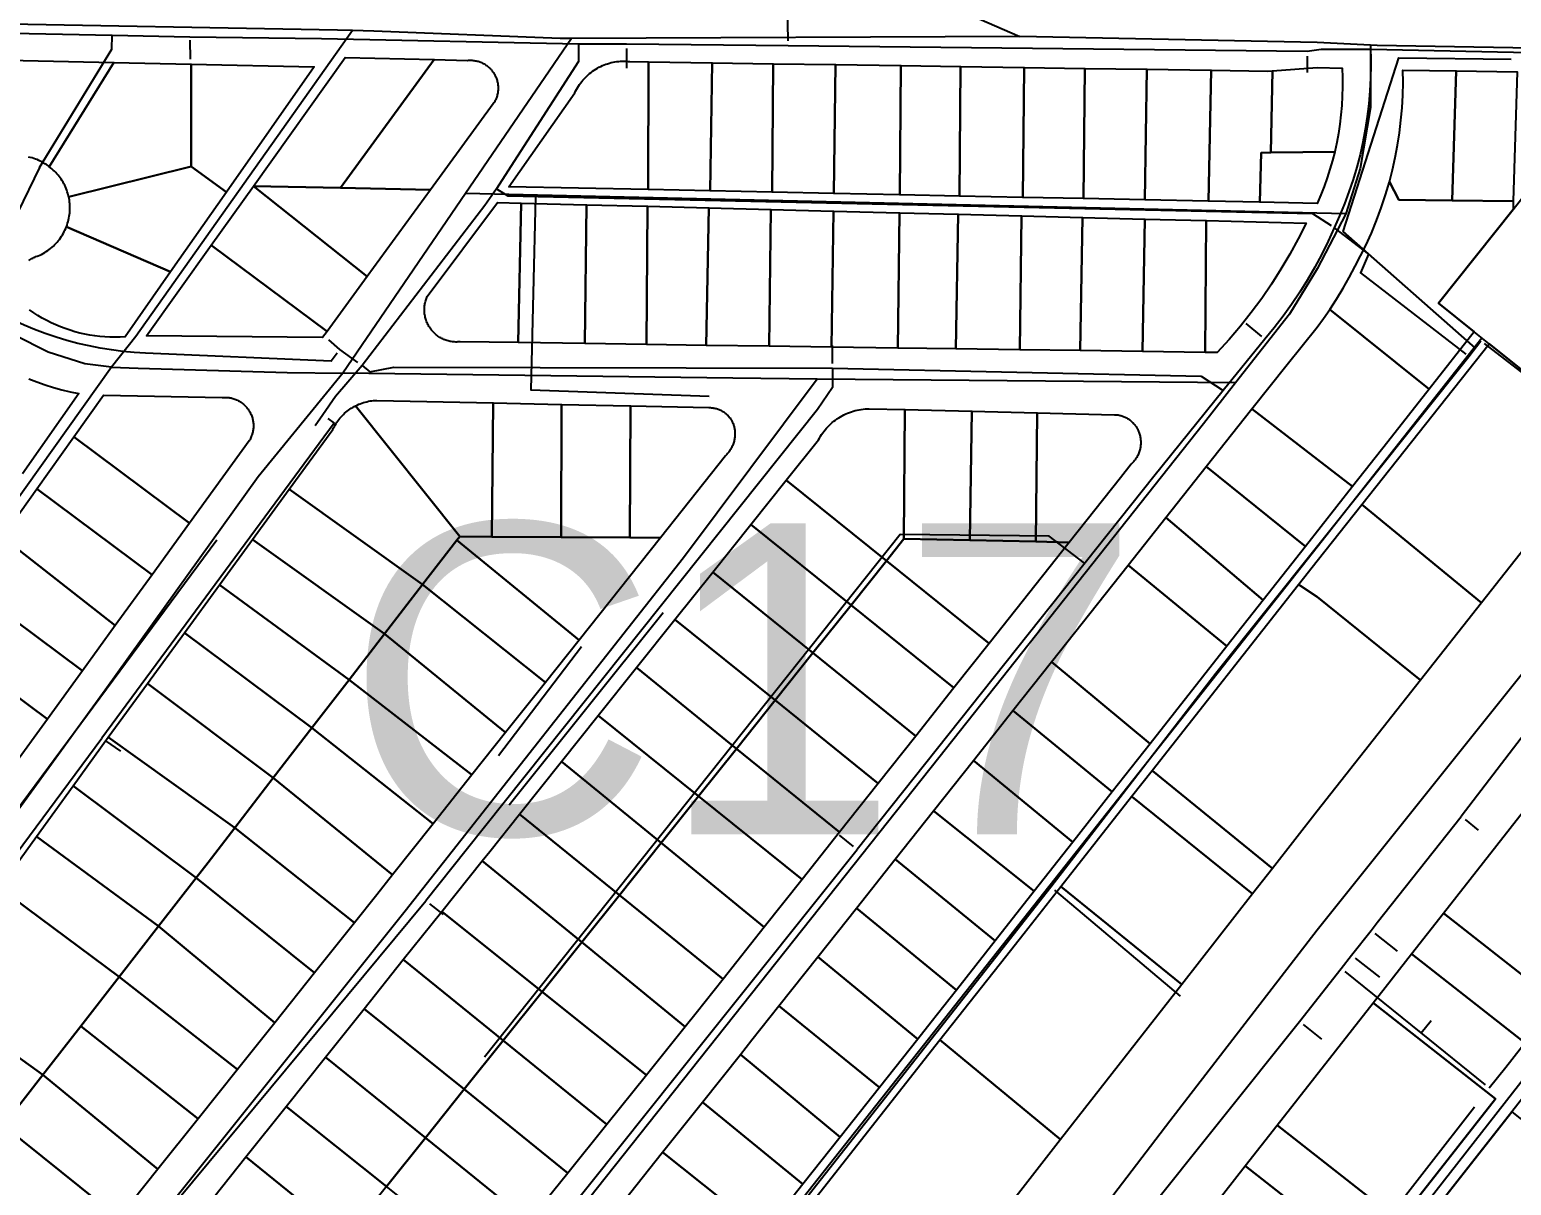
# Model space of a CAD drawing. Extents: x 1876309 to 1899261, y 443723 to 466661.
# Drawn here: x 1891758 to 1893187, y 460466 to 461581 of the extents above; entities that cross this region are included whole.
import ezdxf

# ---------------------------------------------------------------- set-up
doc = ezdxf.new("R2010")
doc.units = 0
doc.header["$MEASUREMENT"] = 0
for name, color, linetype in [('Parcels', 31, 'Continuous'), ('Roads', 7, 'Continuous'), ('TEXT', 2, 'Continuous'), ('Waterlines', 5, 'Continuous')]:
    doc.layers.add(name, color=color, linetype=linetype)
doc.styles.get("Standard").update_dxf_attribs({"font": 'arial.ttf', "height": 300})

msp = doc.modelspace()

# ---------------------------------------------------------------- linework, layer by layer
at = {"layer": 'Parcels'}
for points in [[(1891707.4, 461552.4), (1891838.8, 461549.5), (1891776.5, 461449), (1891776.5, 461449), (1891775.1, 461450), (1891773.7, 461451), (1891772.3, 461451.9), (1891770.8, 461452.8), (1891769.3, 461453.6), (1891767.8, 461454.4), (1891766.3, 461455.1), (1891764.7, 461455.8), (1891763.1, 461456.4), (1891761.5, 461456.9), (1891759.9, 461457.4), (1891758.2, 461457.9), (1891756.6, 461458.3)], [(1891756.7, 461358.4), (1891757.7, 461359.1), (1891758.6, 461359.7), (1891759.6, 461360.3), (1891760.6, 461360.8), (1891761.6, 461361.3), (1891762.7, 461361.8), (1891763.7, 461362.2), (1891764.8, 461362.6), (1891765.8, 461363), (1891767.4, 461363.7), (1891769, 461364.4), (1891770.6, 461365.3), (1891772.1, 461366.1), (1891773.6, 461367.1), (1891775, 461368), (1891776.4, 461369), (1891777.8, 461370.1), (1891779.2, 461371.2), (1891780.5, 461372.4), (1891781.7, 461373.6), (1891782.9, 461374.9), (1891784.1, 461376.2), (1891785.2, 461377.5), (1891786.3, 461378.9), (1891787.4, 461380.3), (1891788.3, 461381.8), (1891789.3, 461383.2), (1891790.1, 461384.8), (1891791, 461386.3), (1891791.7, 461387.9), (1891792.4, 461389.5), (1891793.1, 461391.1), (1891793.1, 461391.1), (1891893.6, 461347.5), (1891849.7, 461284.8), (1891844.8, 461284.5), (1891839.9, 461284.4), (1891835, 461284.5), (1891830.2, 461284.7), (1891825.3, 461285.1), (1891820.4, 461285.7), (1891815.6, 461286.5), (1891810.8, 461287.4), (1891806, 461288.5), (1891801.3, 461289.7), (1891796.6, 461291.1), (1891792, 461292.7), (1891787.4, 461294.4), (1891782.9, 461296.3), (1891778.5, 461298.3), (1891774.1, 461300.5), (1891769.8, 461302.9), (1891765.6, 461305.4), (1891761.5, 461308), (1891757.5, 461310.8)], [(1891756.7, 461244.4), (1891764.6, 461241.3), (1891772.5, 461238.5), (1891780.5, 461236), (1891788.6, 461233.7), (1891796.8, 461231.7), (1891805, 461230), (1891750.7, 461152.5)]]:
    msp.add_lwpolyline(points, dxfattribs=at)
for points in [[(1891795.3, 461420), (1891794.9, 461421.6), (1891794.4, 461423.2), (1891793.9, 461424.8), (1891793.4, 461426.4), (1891792.7, 461428), (1891792.1, 461429.5), (1891791.4, 461431.1), (1891790.6, 461432.6), (1891789.8, 461434), (1891788.9, 461435.5), (1891788, 461436.9), (1891787.1, 461438.3), (1891786, 461439.6), (1891785, 461440.9), (1891783.9, 461442.2), (1891782.8, 461443.4), (1891781.6, 461444.6), (1891780.4, 461445.8), (1891779.1, 461446.9), (1891777.8, 461448), (1891776.5, 461449), (1891838.8, 461549.5), (1891913.6, 461547.9), (1891913.5, 461449.2), (1891795.3, 461420)], [(1891947.5, 461424.3), (1891913.5, 461449.2), (1891913.6, 461547.9), (1892032.2, 461545.3), (1891947.5, 461424.3)], [(1891973.5, 461430.3), (1892061.9, 461554.3), (1892147.8, 461552.3), (1892057.5, 461428.5), (1891973.5, 461430.3)], [(1892144.3, 461426.6), (1892057.5, 461428.5), (1892147.8, 461552.3), (1892180.1, 461551.6), (1892181, 461551.7), (1892181.9, 461551.7), (1892182.9, 461551.8), (1892183.8, 461551.7), (1892184.7, 461551.7), (1892185.7, 461551.6), (1892186.6, 461551.5), (1892187.5, 461551.3), (1892188.4, 461551.1), (1892189.4, 461550.9), (1892190.3, 461550.7), (1892191.2, 461550.4), (1892192, 461550.1), (1892192.9, 461549.8), (1892193.8, 461549.4), (1892194.6, 461549), (1892195.5, 461548.6), (1892196.3, 461548.1), (1892197.1, 461547.6), (1892197.9, 461547.1), (1892198.6, 461546.6), (1892199.4, 461546), (1892200.1, 461545.4), (1892200.8, 461544.8), (1892201.5, 461544.1), (1892202.1, 461543.5), (1892202.8, 461542.8), (1892203.4, 461542.1), (1892204, 461541.4), (1892204.5, 461540.6), (1892205.1, 461539.8), (1892205.6, 461539), (1892206.1, 461538.2), (1892206.5, 461537.4), (1892206.9, 461536.6), (1892207.3, 461535.7), (1892207.7, 461534.9), (1892208, 461534), (1892208.3, 461533.1), (1892208.6, 461532.2), (1892208.8, 461531.3), (1892209, 461530.4), (1892209.2, 461529.5), (1892209.4, 461528.6), (1892209.5, 461527.6), (1892209.6, 461526.7), (1892209.6, 461525.8), (1892209.6, 461524.8), (1892209.6, 461523.9), (1892209.6, 461522.9), (1892209.5, 461522), (1892209.4, 461521.1), (1892209.2, 461520.2), (1892209, 461519.2), (1892208.8, 461518.3), (1892208.6, 461517.4), (1892208.3, 461516.5), (1892208, 461515.6), (1892207.7, 461514.8), (1892207.3, 461513.9), (1892206.9, 461513.1), (1892206.5, 461512.2), (1892206, 461511.4), (1892205.5, 461510.6), (1892205, 461509.8), (1892144.3, 461426.6)], [(1892354.8, 461550.2), (1892354.5, 461426.9), (1892220, 461429.7), (1892283.7, 461520.3), (1892284.4, 461522), (1892285.3, 461523.6), (1892286.2, 461525.2), (1892287.1, 461526.7), (1892288.1, 461528.2), (1892289.2, 461529.7), (1892290.3, 461531.2), (1892291.4, 461532.6), (1892292.6, 461533.9), (1892293.9, 461535.2), (1892295.2, 461536.5), (1892296.5, 461537.7), (1892297.9, 461538.9), (1892299.3, 461540), (1892300.8, 461541.1), (1892302.3, 461542.2), (1892303.8, 461543.1), (1892305.4, 461544.1), (1892306.9, 461544.9), (1892308.6, 461545.7), (1892310.2, 461546.5), (1892311.9, 461547.2), (1892313.6, 461547.8), (1892315.3, 461548.4), (1892317.1, 461548.9), (1892318.8, 461549.4), (1892320.6, 461549.8), (1892322.4, 461550.1), (1892324.2, 461550.4), (1892326, 461550.6), (1892327.8, 461550.7), (1892329.6, 461550.8), (1892331.4, 461550.8), (1892333.2, 461550.8), (1892335, 461550.6), (1892336.8, 461550.5), (1892354.8, 461550.2)], [(1892354.5, 461426.9), (1892354.8, 461550.2), (1892416.2, 461549.3), (1892414.2, 461425.7), (1892354.5, 461426.9)], [(1892474.1, 461424.4), (1892414.2, 461425.7), (1892416.2, 461549.3), (1892474.9, 461548.4), (1892474.1, 461424.4)], [(1892533.6, 461423.2), (1892474.1, 461424.4), (1892474.9, 461548.4), (1892535.3, 461547.5), (1892533.6, 461423.2)], [(1892597.2, 461421.9), (1892533.6, 461423.2), (1892535.3, 461547.5), (1892598.1, 461546.5), (1892597.2, 461421.9)], [(1892654.8, 461420.7), (1892597.2, 461421.9), (1892598.1, 461546.5), (1892655.8, 461545.7), (1892654.8, 461420.7)], [(1892654.8, 461420.7), (1892655.8, 461545.7), (1892717.3, 461544.8), (1892716.1, 461419.4), (1892654.8, 461420.7)], [(1892774.5, 461418.2), (1892716.1, 461419.4), (1892717.3, 461544.8), (1892775.8, 461543.9), (1892774.5, 461418.2)], [(1892833.6, 461417), (1892774.5, 461418.2), (1892775.8, 461543.9), (1892835.5, 461543), (1892833.6, 461417)], [(1892833.6, 461417), (1892835.5, 461543), (1892897.6, 461542), (1892895.2, 461415.8), (1892833.6, 461417)], [(1892944.7, 461414.7), (1892895.2, 461415.8), (1892897.6, 461542), (1892952.4, 461541.2), (1892956.7, 461541.5), (1892955.2, 461462.6), (1892945.9, 461462.5), (1892944.7, 461414.7)], [(1893016.9, 461463.4), (1892955.2, 461462.6), (1892956.7, 461541.5), (1893000, 461544.6), (1893024, 461544.1), (1893024.3, 461535.1), (1893024.4, 461526), (1893024.2, 461517), (1893023.7, 461508), (1893022.9, 461499), (1893021.8, 461490.1), (1893020.5, 461481.1), (1893018.8, 461472.3), (1893016.9, 461463.4)], [(1893069.6, 461434.3), (1893072.6, 461446), (1893075.3, 461457.9), (1893077.5, 461469.8), (1893079.4, 461481.8), (1893080.8, 461493.8), (1893081.9, 461505.9), (1893082.5, 461518), (1893082.8, 461530.1), (1893082.7, 461542.3), (1893134.2, 461541.4), (1893130.1, 461416.4), (1893078.9, 461417.1), (1893069.6, 461434.3)], [(1893189.2, 461415.6), (1893130.1, 461416.4), (1893134.2, 461541.4), (1893193, 461540.4), (1893189.2, 461415.6)], [(1892955.2, 461462.6), (1893016.9, 461463.4), (1893014.7, 461454.9), (1893012.3, 461446.5), (1893009.6, 461438.1), (1893006.6, 461429.8), (1893003.4, 461421.7), (1892999.9, 461413.6), (1892944.7, 461414.7), (1892945.9, 461462.5), (1892955.2, 461462.6)], [(1891893.6, 461347.5), (1891793.1, 461391.1), (1891793.7, 461392.7), (1891794.2, 461394.4), (1891794.7, 461396), (1891795.1, 461397.7), (1891795.5, 461399.4), (1891795.8, 461401.1), (1891796.1, 461402.8), (1891796.3, 461404.5), (1891796.4, 461406.2), (1891796.4, 461408), (1891796.5, 461409.7), (1891796.4, 461411.4), (1891796.3, 461413.1), (1891796.1, 461414.9), (1891795.9, 461416.6), (1891795.6, 461418.3), (1891795.3, 461420), (1891913.5, 461449.2), (1891947.5, 461424.3), (1891893.6, 461347.5)], [(1891973.5, 461430.3), (1892083.4, 461343.1), (1892044.7, 461290), (1891932.9, 461373.3), (1891973.5, 461430.3)], [(1892083.4, 461343.1), (1891973.5, 461430.3), (1892057.5, 461428.5), (1892144.3, 461426.6), (1892083.4, 461343.1)], [(1893189.2, 461415.6), (1893189, 461407.8), (1893116.9, 461317.2), (1893151.4, 461289.6), (1893108, 461234.3), (1893012.1, 461311.2), (1893018.6, 461321.3), (1893024.9, 461331.7), (1893030.9, 461342.2), (1893036.5, 461352.9), (1893041.8, 461362.9), (1893046.8, 461373), (1893052.3, 461384.9), (1893057.3, 461397), (1893061.8, 461409.3), (1893065.9, 461421.7), (1893069.6, 461434.3), (1893078.9, 461417.1), (1893130.1, 461416.4), (1893189.2, 461415.6)], [(1893282.3, 461185.2), (1893166, 461278), (1893151.4, 461289.6), (1893116.9, 461317.2), (1893189, 461407.8), (1893210.1, 461434.3), (1893375.2, 461302.9), (1893282.3, 461185.2)], [(1892231.8, 461413.9), (1892229.1, 461279.2), (1892173, 461280), (1892172, 461279.9), (1892170.9, 461279.9), (1892169.8, 461279.8), (1892168.7, 461279.8), (1892167.7, 461279.9), (1892166.6, 461280), (1892165.5, 461280.1), (1892164.4, 461280.2), (1892163.4, 461280.4), (1892162.3, 461280.7), (1892161.3, 461280.9), (1892160.3, 461281.2), (1892159.2, 461281.6), (1892158.2, 461281.9), (1892157.2, 461282.4), (1892156.3, 461282.8), (1892155.3, 461283.3), (1892154.3, 461283.8), (1892153.4, 461284.3), (1892152.5, 461284.9), (1892151.6, 461285.5), (1892150.7, 461286.1), (1892149.9, 461286.8), (1892149.1, 461287.5), (1892148.3, 461288.2), (1892147.5, 461289), (1892146.8, 461289.8), (1892146, 461290.6), (1892145.3, 461291.4), (1892144.7, 461292.2), (1892144.1, 461293.1), (1892143.5, 461294), (1892142.9, 461294.9), (1892142.3, 461295.8), (1892141.8, 461296.8), (1892141.4, 461297.8), (1892140.9, 461298.7), (1892140.5, 461299.7), (1892140.2, 461300.8), (1892139.8, 461301.8), (1892139.5, 461302.8), (1892139.3, 461303.9), (1892139.1, 461304.9), (1892138.9, 461306), (1892138.7, 461307), (1892138.6, 461308.1), (1892138.5, 461309.2), (1892138.5, 461310.3), (1892138.5, 461311.3), (1892138.5, 461312.4), (1892138.6, 461313.5), (1892138.7, 461314.6), (1892138.9, 461315.6), (1892139, 461316.7), (1892139.3, 461317.7), (1892139.5, 461318.8), (1892139.8, 461319.8), (1892140.1, 461320.8), (1892140.5, 461321.9), (1892140.9, 461322.9), (1892141.3, 461323.8), (1892208.9, 461414.5), (1892231.8, 461413.9)], [(1892229.1, 461279.2), (1892231.8, 461413.9), (1892294.8, 461412.3), (1892293.2, 461278.3), (1892229.1, 461279.2)], [(1892293.2, 461278.3), (1892294.8, 461412.3), (1892353.7, 461410.8), (1892352.9, 461277.4), (1892293.2, 461278.3)], [(1892352.9, 461277.4), (1892353.7, 461410.8), (1892413.1, 461409.3), (1892410.5, 461276.6), (1892352.9, 461277.4)], [(1892410.5, 461276.6), (1892413.1, 461409.3), (1892472.7, 461407.8), (1892471.3, 461275.8), (1892410.5, 461276.6)], [(1892471.3, 461275.8), (1892472.7, 461407.8), (1892533.1, 461406.2), (1892531.3, 461274.9), (1892471.3, 461275.8)], [(1892531.3, 461274.9), (1892533.1, 461406.2), (1892596.8, 461404.6), (1892595.4, 461274), (1892531.3, 461274.9)], [(1892595.4, 461274), (1892596.8, 461404.6), (1892653.4, 461403.1), (1892651.2, 461273.2), (1892595.4, 461274)], [(1892651.2, 461273.2), (1892653.4, 461403.1), (1892714.7, 461401.6), (1892712.9, 461272.3), (1892651.2, 461273.2)], [(1892712.9, 461272.3), (1892714.7, 461401.6), (1892773.6, 461400.1), (1892771.3, 461271.5), (1892712.9, 461272.3)], [(1892771.3, 461271.5), (1892773.6, 461400.1), (1892833.5, 461398.5), (1892831.3, 461270.6), (1892771.3, 461271.5)], [(1892831.3, 461270.6), (1892833.5, 461398.5), (1892893, 461397), (1892891.9, 461269.8), (1892831.3, 461270.6)], [(1892891.9, 461269.8), (1892893, 461397), (1892989.2, 461394.6), (1892981.6, 461379.4), (1892973.6, 461364.6), (1892965, 461350), (1892956, 461335.7), (1892946.4, 461321.8), (1892936.4, 461308.2), (1892925.9, 461295), (1892915, 461282.1), (1892903.6, 461269.6), (1892891.9, 461269.8)], [(1891932.9, 461373.3), (1892044.7, 461290), (1892040.3, 461284.1), (1891870.5, 461285.8), (1891932.9, 461373.3)], [(1893034.2, 461140.5), (1892936.9, 461215.2), (1892971, 461258.2), (1892999.9, 461294.2), (1893006.1, 461302.6), (1893012.1, 461311.2), (1893108, 461234.3), (1893068.1, 461183.6), (1893034.2, 461140.5)], [(1893158.5, 461028.2), (1893043, 461122.9), (1893166, 461278), (1893282.3, 461185.2), (1893158.5, 461028.2)], [(1891800.2, 461188.3), (1891828.8, 461228.5), (1891943.3, 461226.3), (1891944.2, 461226.4), (1891945.2, 461226.4), (1891946.2, 461226.4), (1891947.1, 461226.4), (1891948.1, 461226.4), (1891949, 461226.3), (1891950, 461226.2), (1891950.9, 461226), (1891951.9, 461225.8), (1891952.8, 461225.6), (1891953.7, 461225.3), (1891954.6, 461225.1), (1891955.5, 461224.7), (1891956.4, 461224.4), (1891957.3, 461224), (1891958.2, 461223.6), (1891959, 461223.2), (1891959.9, 461222.7), (1891960.7, 461222.2), (1891961.5, 461221.7), (1891962.3, 461221.1), (1891963, 461220.5), (1891963.8, 461219.9), (1891964.5, 461219.3), (1891965.2, 461218.6), (1891965.9, 461218), (1891966.5, 461217.3), (1891967.2, 461216.5), (1891967.8, 461215.8), (1891968.3, 461215), (1891968.9, 461214.2), (1891969.4, 461213.4), (1891969.9, 461212.6), (1891970.4, 461211.8), (1891970.8, 461210.9), (1891971.2, 461210), (1891971.6, 461209.1), (1891971.9, 461208.2), (1891972.2, 461207.3), (1891972.5, 461206.4), (1891972.7, 461205.5), (1891972.9, 461204.6), (1891973.1, 461203.6), (1891973.3, 461202.7), (1891973.4, 461201.7), (1891973.5, 461200.8), (1891973.5, 461199.8), (1891973.5, 461198.8), (1891973.5, 461197.9), (1891973.5, 461196.9), (1891973.4, 461196), (1891973.3, 461195), (1891973.1, 461194.1), (1891972.9, 461193.1), (1891972.7, 461192.2), (1891972.4, 461191.3), (1891972.2, 461190.3), (1891971.8, 461189.4), (1891971.5, 461188.5), (1891971.1, 461187.7), (1891970.7, 461186.8), (1891970.3, 461185.9), (1891969.8, 461185.1), (1891969.3, 461184.3), (1891911.8, 461104.9), (1891800.2, 461188.3)], [(1892172.6, 461092.1), (1892169.9, 461088.6), (1892136.8, 461045.7), (1892008.1, 461137.8), (1892050.1, 461195.4), (1892050.8, 461196.9), (1892051.6, 461198.3), (1892052.4, 461199.7), (1892053.2, 461201.1), (1892054.1, 461202.4), (1892055, 461203.8), (1892056, 461205.1), (1892057, 461206.3), (1892058.1, 461207.5), (1892059.2, 461208.7), (1892060.3, 461209.9), (1892061.5, 461211), (1892062.7, 461212), (1892063.9, 461213.1), (1892065.2, 461214.1), (1892066.5, 461215), (1892067.9, 461215.9), (1892069.3, 461216.7), (1892070.7, 461217.5), (1892072.1, 461218.3), (1892172.6, 461092.1)], [(1892172.6, 461092.1), (1892072.1, 461218.3), (1892073.6, 461219), (1892075.1, 461219.7), (1892076.6, 461220.3), (1892078.1, 461220.9), (1892079.7, 461221.4), (1892081.3, 461221.8), (1892082.9, 461222.2), (1892084.5, 461222.6), (1892086.1, 461222.9), (1892087.7, 461223.1), (1892089.3, 461223.3), (1892091, 461223.4), (1892092.6, 461223.5), (1892204.9, 461221), (1892203.7, 461091.9), (1892172.6, 461092.1)], [(1892203.7, 461091.9), (1892204.9, 461221), (1892270.7, 461219.6), (1892270.6, 461091.5), (1892203.7, 461091.9)], [(1892270.6, 461091.5), (1892270.7, 461219.6), (1892337.4, 461218.2), (1892336.8, 461091.2), (1892270.6, 461091.5)], [(1892337.4, 461218.2), (1892412.9, 461216.5), (1892413.7, 461216.5), (1892414.6, 461216.5), (1892415.4, 461216.4), (1892416.3, 461216.4), (1892417.1, 461216.3), (1892417.9, 461216.1), (1892418.8, 461216), (1892419.6, 461215.8), (1892420.4, 461215.6), (1892421.2, 461215.3), (1892422, 461215), (1892422.8, 461214.7), (1892423.6, 461214.4), (1892424.4, 461214), (1892425.1, 461213.6), (1892425.9, 461213.2), (1892426.6, 461212.8), (1892427.3, 461212.3), (1892428, 461211.8), (1892428.7, 461211.3), (1892429.3, 461210.8), (1892430, 461210.2), (1892430.6, 461209.7), (1892431.2, 461209.1), (1892431.8, 461208.4), (1892432.3, 461207.8), (1892432.9, 461207.1), (1892433.4, 461206.5), (1892433.9, 461205.8), (1892434.3, 461205.1), (1892434.8, 461204.3), (1892435.2, 461203.6), (1892435.6, 461202.8), (1892435.9, 461202.1), (1892436.3, 461201.3), (1892436.6, 461200.5), (1892436.9, 461199.7), (1892437.1, 461198.9), (1892437.3, 461198.1), (1892437.5, 461197.2), (1892437.7, 461196.4), (1892437.8, 461195.6), (1892437.9, 461194.7), (1892438, 461193.9), (1892438.1, 461192.9), (1892438.1, 461191.9), (1892438.1, 461190.9), (1892438.1, 461190), (1892438, 461189), (1892438, 461188), (1892437.8, 461187), (1892437.7, 461186.1), (1892437.5, 461185.1), (1892437.3, 461184.1), (1892437, 461183.2), (1892436.7, 461182.2), (1892436.4, 461181.3), (1892436.1, 461180.4), (1892435.7, 461179.5), (1892435.3, 461178.6), (1892434.8, 461177.7), (1892434.3, 461176.9), (1892433.8, 461176), (1892433.3, 461175.2), (1892432.8, 461174.4), (1892432.2, 461173.6), (1892431.6, 461172.8), (1892430.9, 461172.1), (1892430.3, 461171.4), (1892429.6, 461170.6), (1892428.9, 461170), (1892366.2, 461091), (1892336.8, 461091.2), (1892337.4, 461218.2)], [(1892584.4, 461068.7), (1892487.7, 461146.5), (1892518.8, 461185.4), (1892519.8, 461187.1), (1892520.7, 461188.8), (1892521.8, 461190.5), (1892522.9, 461192.1), (1892524, 461193.6), (1892525.2, 461195.1), (1892526.5, 461196.6), (1892527.8, 461198), (1892529.2, 461199.4), (1892530.6, 461200.8), (1892532, 461202.1), (1892533.5, 461203.3), (1892535.1, 461204.5), (1892536.6, 461205.6), (1892538.3, 461206.7), (1892539.9, 461207.7), (1892541.6, 461208.6), (1892543.3, 461209.5), (1892545.1, 461210.4), (1892546.9, 461211.2), (1892548.7, 461211.9), (1892550.5, 461212.5), (1892552.3, 461213.1), (1892554.2, 461213.6), (1892556.1, 461214.1), (1892558, 461214.5), (1892559.9, 461214.8), (1892561.8, 461215), (1892563.8, 461215.2), (1892565.7, 461215.3), (1892567.7, 461215.4), (1892602.2, 461214.6), (1892601.2, 461089.8), (1892584.4, 461068.7)], [(1892601.2, 461089.8), (1892602.2, 461214.6), (1892666.7, 461213), (1892664.7, 461088.5), (1892601.2, 461089.8)], [(1892664.7, 461088.5), (1892666.7, 461213), (1892729.9, 461211.5), (1892729.2, 461149.3), (1892728.5, 461087.2), (1892664.7, 461088.5)], [(1892729.9, 461211.5), (1892804.4, 461209.7), (1892805.3, 461209.7), (1892806.2, 461209.6), (1892807.1, 461209.5), (1892807.9, 461209.4), (1892808.8, 461209.2), (1892809.7, 461209), (1892810.5, 461208.8), (1892811.4, 461208.6), (1892812.2, 461208.3), (1892813, 461208), (1892813.8, 461207.7), (1892814.6, 461207.3), (1892815.4, 461206.9), (1892816.2, 461206.5), (1892817, 461206.1), (1892817.7, 461205.6), (1892818.4, 461205.1), (1892819.2, 461204.6), (1892819.9, 461204.1), (1892820.5, 461203.5), (1892821.2, 461202.9), (1892821.8, 461202.3), (1892822.4, 461201.7), (1892823, 461201), (1892823.6, 461200.3), (1892824.1, 461199.7), (1892824.7, 461198.9), (1892825.2, 461198.2), (1892825.6, 461197.5), (1892826.1, 461196.7), (1892826.5, 461195.9), (1892826.9, 461195.2), (1892827.2, 461194.4), (1892827.6, 461193.5), (1892827.9, 461192.7), (1892828.2, 461191.8), (1892828.5, 461190.9), (1892828.8, 461190), (1892829, 461189), (1892829.2, 461188.1), (1892829.4, 461187.1), (1892829.5, 461186.2), (1892829.6, 461185.2), (1892829.7, 461184.3), (1892829.7, 461183.3), (1892829.7, 461182.3), (1892829.7, 461181.4), (1892829.6, 461180.4), (1892829.5, 461179.4), (1892829.4, 461178.5), (1892829.2, 461177.5), (1892829, 461176.6), (1892828.8, 461175.7), (1892828.6, 461174.7), (1892828.3, 461173.8), (1892827.9, 461172.9), (1892827.6, 461172), (1892827.2, 461171.1), (1892826.8, 461170.2), (1892826.4, 461169.4), (1892825.9, 461168.5), (1892825.4, 461167.7), (1892824.8, 461166.9), (1892824.3, 461166.1), (1892823.7, 461165.4), (1892823.1, 461164.6), (1892822.5, 461163.9), (1892821.8, 461163.2), (1892821.1, 461162.5), (1892820.4, 461161.8), (1892810.2, 461148.9), (1892760.8, 461086.5), (1892728.5, 461087.2), (1892729.2, 461149.3), (1892729.9, 461211.5)], [(1892988.6, 461082.6), (1892893, 461159.7), (1892936.9, 461215.2), (1893034.2, 461140.5), (1892988.6, 461082.6)], [(1891875.7, 461055.1), (1891764.5, 461138.2), (1891800.2, 461188.3), (1891911.8, 461104.9), (1891875.7, 461055.1)], [(1892893, 461159.7), (1892988.6, 461082.6), (1892947.8, 461030.7), (1892853.9, 461110.4), (1892893, 461159.7)], [(1892487.7, 461146.5), (1892584.4, 461068.7), (1892550.2, 461025.9), (1892453.5, 461103.7), (1892487.7, 461146.5)], [(1891764.5, 461138.2), (1891875.7, 461055.1), (1891840.2, 461006.2), (1891731.3, 461091.6), (1891764.5, 461138.2)], [(1892008.1, 461137.8), (1892136.8, 461045.7), (1892100.1, 460998.3), (1891972.6, 461089.2), (1892008.1, 461137.8)], [(1893043, 461122.9), (1893158.5, 461028.2), (1893099.6, 460953.4), (1893000, 461034), (1892981.9, 461045.7), (1893000, 461068.6), (1893043, 461122.9)], [(1892513.3, 460979.8), (1892416.8, 461057.8), (1892453.5, 461103.7), (1892550.2, 461025.9), (1892513.3, 460979.8)], [(1892853.9, 461110.4), (1892947.8, 461030.7), (1892912.8, 460986.2), (1892817.5, 461064.4), (1892853.9, 461110.4)], [(1891840.2, 461006.2), (1891808.6, 460962.6), (1891698.1, 461045), (1891731.3, 461091.6), (1891840.2, 461006.2)], [(1891940.7, 461045.4), (1891972.6, 461089.2), (1892100.1, 460998.3), (1892065.9, 460953.9), (1891940.7, 461045.4)], [(1892255.2, 460951.2), (1892136.8, 461045.7), (1892169.9, 461088.6), (1892287.8, 460992.2), (1892255.2, 460951.2)], [(1892366.2, 461091), (1892287.8, 460992.2), (1892169.9, 461088.6), (1892172.6, 461092.1), (1892203.7, 461091.9), (1892270.6, 461091.5), (1892336.8, 461091.2), (1892366.2, 461091)], [(1892760.8, 461086.5), (1892683.4, 460989), (1892584.4, 461068.7), (1892601.2, 461089.8), (1892664.7, 461088.5), (1892728.5, 461087.2), (1892760.8, 461086.5)], [(1892649.5, 460946.1), (1892550.2, 461025.9), (1892584.4, 461068.7), (1892683.4, 460989), (1892649.5, 460946.1)], [(1892476.8, 460934.1), (1892380.2, 461011.9), (1892416.8, 461057.8), (1892513.3, 460979.8), (1892476.8, 460934.1)], [(1892912.8, 460986.2), (1892838.9, 460892.2), (1892743.6, 460971.1), (1892817.5, 461064.4), (1892912.8, 460986.2)], [(1891808.6, 460962.6), (1891774.8, 460915.9), (1891664.5, 460997.8), (1891698.1, 461045), (1891808.6, 460962.6)], [(1891907, 460999.2), (1891940.7, 461045.4), (1892065.9, 460953.9), (1892030, 460907.5), (1891907, 460999.2)], [(1892216.9, 460903), (1892100.1, 460998.3), (1892136.8, 461045.7), (1892255.2, 460951.2), (1892216.9, 460903)], [(1892840.6, 460866.3), (1892981.9, 461045.7), (1893000, 461034), (1893099.6, 460953.4), (1893000, 460827.2), (1892956.8, 460771.9), (1892841.1, 460865.9), (1892840.6, 460866.3)], [(1892612.6, 460899.6), (1892513.3, 460979.8), (1892550.2, 461025.9), (1892649.5, 460946.1), (1892612.6, 460899.6)], [(1892439.6, 460887.4), (1892343.2, 460965.6), (1892380.2, 461011.9), (1892476.8, 460934.1), (1892439.6, 460887.4)], [(1891774.8, 460915.9), (1891739.6, 460867.5), (1891630, 460949.4), (1891664.5, 460997.8), (1891774.8, 460915.9)], [(1891871.4, 460950.3), (1891907, 460999.2), (1892030, 460907.5), (1891992.7, 460859.3), (1891871.4, 460950.3)], [(1892184.4, 460862.1), (1892065.9, 460953.9), (1892100.1, 460998.3), (1892216.9, 460903), (1892184.4, 460862.1)], [(1892576.3, 460853.8), (1892476.8, 460934.1), (1892513.3, 460979.8), (1892612.6, 460899.6), (1892576.3, 460853.8)], [(1892838.9, 460892.2), (1892802.2, 460845.6), (1892706.3, 460924.1), (1892743.6, 460971.1), (1892838.9, 460892.2)], [(1892402.9, 460841.6), (1892306.2, 460919.4), (1892343.2, 460965.6), (1892439.6, 460887.4), (1892402.9, 460841.6)], [(1891871.4, 460950.3), (1891992.7, 460859.3), (1891955.5, 460811.1), (1891833.5, 460898.4), (1891871.4, 460950.3)], [(1892147.1, 460815), (1892030, 460907.5), (1892065.9, 460953.9), (1892184.4, 460862.1), (1892147.1, 460815)], [(1892576.3, 460853.8), (1892539, 460806.7), (1892439.6, 460887.4), (1892476.8, 460934.1), (1892576.3, 460853.8)], [(1892367, 460796.6), (1892270.8, 460875.1), (1892306.2, 460919.4), (1892402.9, 460841.6), (1892367, 460796.6)], [(1892764.2, 460797.3), (1892668.2, 460876), (1892706.3, 460924.1), (1892802.2, 460845.6), (1892764.2, 460797.3)], [(1893239.9, 460636.1), (1893121.9, 460728.7), (1893276.2, 460925.4), (1893394.2, 460832.8), (1893362.6, 460792.4), (1893239.9, 460636.1)], [(1891918.2, 460762.9), (1891799.5, 460851.5), (1891820.3, 460880.3), (1891833.5, 460898.4), (1891955.5, 460811.1), (1891929.7, 460777.7), (1891918.2, 460762.9)], [(1892107.8, 460765.5), (1891992.7, 460859.3), (1892030, 460907.5), (1892147.1, 460815), (1892107.8, 460765.5)], [(1892502.9, 460761.1), (1892402.9, 460841.6), (1892439.6, 460887.4), (1892539, 460806.7), (1892502.9, 460761.1)], [(1892326.7, 460746.1), (1892230.2, 460824.2), (1892270.8, 460875.1), (1892367, 460796.6), (1892326.7, 460746.1)], [(1892726.8, 460749.8), (1892629.8, 460827.5), (1892668.2, 460876), (1892764.2, 460797.3), (1892726.8, 460749.8)], [(1891955.5, 460811.1), (1891992.7, 460859.3), (1892107.8, 460765.5), (1892092.6, 460746.4), (1892071, 460719.4), (1891955.5, 460811.1)], [(1892956.8, 460771.9), (1892937.7, 460747.4), (1892821.3, 460840.8), (1892820.9, 460841.2), (1892840.6, 460866.3), (1892841.1, 460865.9), (1892956.8, 460771.9)], [(1891918.2, 460762.9), (1891881.9, 460716.2), (1891764.2, 460802.8), (1891799.5, 460851.5), (1891918.2, 460762.9)], [(1892466.5, 460715.2), (1892367, 460796.6), (1892402.9, 460841.6), (1892502.9, 460761.1), (1892466.5, 460715.2)], [(1892869.3, 460659.9), (1892752.5, 460754.4), (1892820.9, 460841.2), (1892821.3, 460840.8), (1892937.7, 460747.4), (1892869.3, 460659.9)], [(1892689.2, 460702), (1892592.8, 460780.9), (1892629.8, 460827.5), (1892726.8, 460749.8), (1892689.2, 460702)], [(1892032.4, 460671), (1891918.2, 460762.9), (1891929.7, 460777.7), (1891955.5, 460811.1), (1892071, 460719.4), (1892032.4, 460671)], [(1892290.4, 460700.7), (1892194.3, 460779.3), (1892201.5, 460788.3), (1892230.2, 460824.2), (1892326.7, 460746.1), (1892290.4, 460700.7)], [(1891728.3, 460753.2), (1891764.2, 460802.8), (1891881.9, 460716.2), (1891843.9, 460667.3), (1891728.3, 460753.2)], [(1892426.8, 460665.1), (1892326.7, 460746.1), (1892367, 460796.6), (1892466.5, 460715.2), (1892426.8, 460665.1)], [(1892252.1, 460652.9), (1892155.2, 460730.3), (1892194.3, 460779.3), (1892290.4, 460700.7), (1892252.1, 460652.9)], [(1892651.9, 460654.5), (1892555.4, 460733.6), (1892592.8, 460780.9), (1892689.2, 460702), (1892651.9, 460654.5)], [(1891881.9, 460716.2), (1891918.2, 460762.9), (1892032.4, 460671), (1891994.1, 460622.9), (1891881.9, 460716.2)], [(1892636, 460606.4), (1892699.1, 460686.6), (1892717.1, 460709.3), (1892752.5, 460754.4), (1892869.3, 460659.9), (1892752.4, 460510.1), (1892636, 460606.4)], [(1891656.7, 460654.3), (1891728.3, 460753.2), (1891843.9, 460667.3), (1891806.9, 460619.7), (1891770.3, 460572.6), (1891656.7, 460654.3)], [(1892290.4, 460700.7), (1892326.7, 460746.1), (1892426.8, 460665.1), (1892400.7, 460632.2), (1892390.2, 460619.1), (1892290.4, 460700.7)], [(1892214.4, 460605.8), (1892118, 460683.8), (1892155.2, 460730.3), (1892252.1, 460652.9), (1892214.4, 460605.8)], [(1892518.1, 460686.5), (1892555.4, 460733.6), (1892651.9, 460654.5), (1892627.6, 460623.6), (1892614.7, 460607.2), (1892518.1, 460686.5)], [(1893121.9, 460728.7), (1893239.9, 460636.1), (1893209.1, 460596.7), (1893091, 460689.3), (1893121.9, 460728.7)], [(1891881.9, 460716.2), (1891994.1, 460622.9), (1891958.1, 460577.8), (1891843.9, 460667.3), (1891881.9, 460716.2)], [(1892352.8, 460572.5), (1892252.1, 460652.9), (1892290.4, 460700.7), (1892390.2, 460619.1), (1892352.8, 460572.5)], [(1892176.8, 460558.7), (1892080.3, 460636.5), (1892118, 460683.8), (1892214.4, 460605.8), (1892176.8, 460558.7)], [(1892577.7, 460560.5), (1892480.6, 460639.2), (1892518.1, 460686.5), (1892614.7, 460607.2), (1892577.7, 460560.5)], [(1893209.1, 460596.7), (1893224.8, 460584.4), (1893187.7, 460537.1), (1892993.2, 460289.2), (1892987.7, 460293), (1892982.3, 460296.9), (1892977, 460300.9), (1892986.8, 460313.5), (1893017.7, 460352.8), (1893048.6, 460392.2), (1893079.4, 460431.5), (1893172, 460549.5), (1893054, 460642.1), (1893091, 460689.3), (1893209.1, 460596.7)], [(1891621.7, 460606), (1891656.7, 460654.3), (1891770.3, 460572.6), (1891732.4, 460523.9), (1891621.7, 460606)], [(1891843.9, 460667.3), (1891958.1, 460577.8), (1891920.1, 460530.2), (1891806.9, 460619.7), (1891843.9, 460667.3)], [(1892314.5, 460524.8), (1892214.4, 460605.8), (1892252.1, 460652.9), (1892352.8, 460572.5), (1892314.5, 460524.8)], [(1892961.4, 460524.1), (1893054, 460642.1), (1893172, 460549.5), (1893079.4, 460431.5), (1892961.4, 460524.1)], [(1892139.4, 460511.9), (1892043, 460589.7), (1892080.3, 460636.5), (1892176.8, 460558.7), (1892139.4, 460511.9)], [(1892577.7, 460560.5), (1892539.8, 460512.6), (1892443.4, 460592.3), (1892454.6, 460606.3), (1892480.6, 460639.2), (1892577.7, 460560.5)], [(1891920.1, 460530.2), (1891881.4, 460481.7), (1891770.3, 460572.6), (1891806.9, 460619.7), (1891920.1, 460530.2)], [(1892276.9, 460477.9), (1892176.8, 460558.7), (1892214.4, 460605.8), (1892314.5, 460524.8), (1892276.9, 460477.9)], [(1892511.8, 460448.8), (1892520, 460459.1), (1892636, 460606.4), (1892752.4, 460510.1), (1892645.2, 460372.7), (1892629.5, 460352.7), (1892511.8, 460448.8)], [(1892101.8, 460464.9), (1892005.1, 460542.1), (1892043, 460589.7), (1892139.4, 460511.9), (1892101.8, 460464.9)], [(1892503.7, 460467.1), (1892406.9, 460546.4), (1892443.4, 460592.3), (1892539.8, 460512.6), (1892503.7, 460467.1)], [(1891843.6, 460434.2), (1891732.4, 460523.9), (1891770.3, 460572.6), (1891881.4, 460481.7), (1891843.6, 460434.2)], [(1892239.4, 460431.2), (1892139.4, 460511.9), (1892176.8, 460558.7), (1892276.9, 460477.9), (1892239.4, 460431.2)], [(1892062.3, 460415.6), (1891966.2, 460493.4), (1892005.1, 460542.1), (1892101.8, 460464.9), (1892062.3, 460415.6)], [(1892466.4, 460420), (1892368.4, 460498.1), (1892406.9, 460546.4), (1892503.7, 460467.1), (1892466.4, 460420)], [(1893328.8, 460425.3), (1893198.9, 460259.8), (1893191.2, 460250), (1893131.5, 460251.4), (1893123.4, 460251.2), (1893115.3, 460251.4), (1893107.3, 460251.8), (1893099.2, 460252.5), (1893091.2, 460253.4), (1893083.2, 460254.6), (1893075.2, 460256.1), (1893067.3, 460257.8), (1893059.5, 460259.8), (1893051.7, 460262.1), (1893044, 460264.6), (1893036.5, 460267.4), (1893029, 460270.4), (1893021.6, 460273.7), (1893014.3, 460277.2), (1893007.1, 460281), (1893000.1, 460285), (1892993.2, 460289.2), (1893187.7, 460537.1), (1893328.8, 460425.3)], [(1891802.7, 460383), (1891744.3, 460430.5), (1891692.6, 460472.6), (1891732.4, 460523.9), (1891843.6, 460434.2), (1891802.7, 460383)], [(1892202.2, 460384.8), (1892101.8, 460464.9), (1892139.4, 460511.9), (1892239.4, 460431.2), (1892202.2, 460384.8)], [(1893048.6, 460392.2), (1892930.6, 460484.8), (1892961.4, 460524.1), (1893079.4, 460431.5), (1893048.6, 460392.2)], [(1892427.2, 460370.4), (1892330.2, 460450.2), (1892368.4, 460498.1), (1892466.4, 460420), (1892427.2, 460370.4)], [(1892023.8, 460367.3), (1891927.8, 460445.2), (1891966.2, 460493.4), (1892062.3, 460415.6), (1892023.8, 460367.3)], [(1893017.7, 460352.8), (1892899.7, 460445.4), (1892930.6, 460484.8), (1893048.6, 460392.2), (1893017.7, 460352.8)]]:
    msp.add_lwpolyline(points, close=True, dxfattribs=at)
at = {"layer": 'Roads'}
for p, q in [((1892280.5, 461572.6), (1892178.2, 461423)), ((1892712.9, 461574.7), (1892280.5, 461572.6)), ((1892178.2, 461423), (1892059.7, 461249.8)), ((1893027.7, 461403.5), (1892178.2, 461423)), ((1891836.5, 461255.5), (1891358.7, 460584.4)), ((1892921.1, 461240.5), (1892517.6, 461244.1))]:
    msp.add_line(p, q, dxfattribs=at)
for points in [[(1892497.9, 461696.4), (1892540, 461657.7), (1892574.1, 461633.8), (1892629.4, 461611.3), (1892712.9, 461574.7)], [(1892069, 461580.5), (1892054.5, 461580.9), (1891702.7, 461587.2), (1890922.5, 461601.3), (1890654, 461603.9), (1889841.1, 461611.5), (1889756.5, 461607.2), (1889682.7, 461590.6), (1889603.2, 461560.5), (1889549.4, 461536.8), (1889483.9, 461501.1)], [(1892069, 461580.5), (1891859.9, 461285.2), (1891836.5, 461255.5)], [(1892280.5, 461572.6), (1892269.4, 461572.7), (1892089.8, 461579.7), (1892069, 461580.5)], [(1893051.3, 461566.3), (1893000, 461568.7), (1892712.9, 461574.7)], [(1894072.1, 461579.2), (1893574.4, 460948), (1893427.6, 460861.3), (1893008.9, 460325.4), (1892957, 460258)], [(1893674.4, 461555.4), (1893000.1, 460712.3), (1892857.8, 460528), (1892766.3, 460408.2)], [(1893051.3, 461566.3), (1893051.4, 461506), (1893041.4, 461447.3), (1893027.7, 461403.5)], [(1893674.4, 461555.4), (1893058, 461565.9), (1893051.3, 461566.3)], [(1893027.7, 461403.5), (1893000.1, 461350.5), (1892973.3, 461306.6), (1892921.1, 461240.5)], [(1891836.5, 461255.5), (1891810.8, 461258.9), (1891775.3, 461270.1), (1891742.9, 461286.3), (1891715.6, 461301.8), (1891688.8, 461317)], [(1893158.9, 461283.5), (1893000, 461081.7), (1891997, 459812.2)], [(1891836.5, 461255.5), (1891862.2, 461254.6), (1892006.1, 461250.4), (1892059.7, 461249.8)], [(1892059.7, 461249.8), (1891978.2, 461149.6), (1891830.4, 460943.7), (1891611.6, 460642.7), (1891536.2, 460541.7), (1891492.4, 460489.1)], [(1892517.6, 461244.1), (1892388.5, 461071.6), (1892119.9, 460730.7), (1891839.5, 460380.1), (1891720.3, 460236.5)], [(1892921.1, 461240.5), (1892890.3, 461200.9), (1892634.8, 460878.6), (1892255.9, 460401.2), (1891902.4, 459963.9)], [(1892517.6, 461244.1), (1892436.2, 461244.8), (1892059.7, 461249.8)]]:
    msp.add_lwpolyline(points, dxfattribs=at)
at = {"layer": 'Waterlines', "color": 5}
for p, q in [((1892489.5, 461570.3), (1892489, 461604.8)), ((1891397.6, 461585.4), (1891837.2, 461575.9)), ((1891837.2, 461575.9), (1891912, 461574.3)), ((1891912, 461574.3), (1892039.1, 461572.6)), ((1891912.1, 461571), (1891912.6, 461552.9)), ((1892039.1, 461572.6), (1892287.3, 461567.5)), ((1892287.3, 461567.5), (1892296.7, 461567.5)), ((1892296.7, 461567.5), (1892333.4, 461567.5)), ((1892333.4, 461567.5), (1892489.5, 461565.8)), ((1892333.4, 461562.9), (1892333.4, 461544)), ((1892489.5, 461565.8), (1892990.3, 461560.6)), ((1892990.3, 461560.6), (1893003.9, 461562.3)), ((1892990.3, 461555.8), (1892990.3, 461539.9)), ((1893003.9, 461562.3), (1893051.7, 461562.3)), ((1893051.7, 461562.3), (1893533.9, 461552.7)), ((1891767, 461448.1), (1891705.6, 461322)), ((1892219.1, 461444.7), (1892208, 461427.7)), ((1892208, 461427.7), (1892196.9, 461411.5)), ((1892196.9, 461411.5), (1892078.3, 461257.2)), ((1892946.4, 461285.2), (1892931.4, 461297.7)), ((1892057, 461272.5), (1892046.2, 461282)), ((1892074.3, 461260.1), (1892057, 461272.5)), ((1892532.2, 461259.2), (1892532.2, 461276.5)), ((1892949.4, 461282.6), (1892909.2, 461233.1)), ((1893146.4, 461265.8), (1893158, 461280.8)), ((1893161, 461278.4), (1893251.7, 461208.4)), ((1892078.3, 461257.2), (1892052.8, 461227.3)), ((1892109.1, 461255.5), (1892532.2, 461254.6)), ((1892532.2, 461254.6), (1892887.9, 461246.9)), ((1892887.9, 461246.9), (1892909.2, 461233.1)), ((1892052.8, 461227.3), (1892040.4, 461209.5)), ((1892909.2, 461233.1), (1892842.2, 461150)), ((1892517.7, 461214.6), (1892178.7, 460789.4)), ((1892051.4, 461201.5), (1891827.1, 460897.6)), ((1892040.4, 461209.5), (1892033, 461198.9)), ((1892045.3, 461206), (1892051.4, 461201.5)), ((1892842.2, 461150), (1892556.1, 460790.1)), ((1891530.5, 460538.3), (1891938.1, 461088.9)), ((1893326.6, 461067.4), (1893139, 460822)), ((1892368.8, 461018.4), (1892220.4, 460833)), ((1892290.1, 460985.8), (1892210, 460880.4)), ((1891547.7, 460520.6), (1891827.1, 460897.6)), ((1891830.8, 460895), (1891845.1, 460884.9)), ((1893058, 460719.6), (1893139, 460822)), ((1893142.6, 460819.1), (1893155.2, 460808.8)), ((1892552.4, 460793), (1892539, 460804)), ((1893182, 460580), (1893352, 460799)), ((1892178.7, 460789.4), (1892139.8, 460740.6)), ((1892409.8, 460607.1), (1892556.1, 460790.1)), ((1892632, 460613), (1892743, 460754)), ((1891774, 460300), (1892139.8, 460740.6)), ((1892746.6, 460751), (1892867.8, 460648.5)), ((1892143.4, 460737.7), (1892156.6, 460727.3)), ((1893033, 460688), (1893052, 460712)), ((1893052, 460712), (1893058, 460719.6)), ((1893055.6, 460709.2), (1893077.1, 460692.1)), ((1893023.2, 460675.3), (1893033, 460688)), ((1893036.7, 460685.1), (1893060, 460667)), ((1892983, 460624), (1893023.2, 460675.3)), ((1893100.3, 460613.1), (1893027, 460672.3)), ((1892436, 460364), (1892632, 460613)), ((1892810, 460408), (1892983, 460624)), ((1892986.6, 460621.1), (1893004, 460607)), ((1893100.3, 460613.1), (1893110, 460625)), ((1893162.4, 460562.9), (1893100.3, 460613.1)), ((1892182, 460322), (1892409.8, 460607.1)), ((1893166, 460560), (1893182, 460580))]:
    msp.add_line(p, q, dxfattribs=at)
for points in [[(1891767, 461448.1), (1891836.9, 461562.3), (1891837.2, 461575.9)], [(1892287.3, 461567.5), (1892287.3, 461550.4), (1892219.1, 461444.7)], [(1893051.7, 461557.5), (1893051.7, 461547), (1893051.5, 461534.5), (1893050.8, 461522.1), (1893049.8, 461509.7), (1893048.3, 461497.3), (1893046.4, 461484.9), (1893044.1, 461472.7), (1893041.3, 461460.5), (1893038.2, 461448.5), (1893034.6, 461436.5), (1893030.6, 461424.7), (1893026.3, 461413), (1893021.5, 461401.5), (1893016.4, 461390.1)], [(1893152.6, 461273.8), (1893025.1, 461386.4), (1893078.6, 461554), (1893187, 461552.6)], [(1892208, 461427.7), (1892219.1, 461420.8), (1892995.4, 461403.8), (1893013.3, 461392.1)], [(1892245.6, 461420.3), (1892241.1, 461233.6), (1892413.4, 461227.6)], [(1893016.4, 461390.1), (1893010.6, 461377.2), (1893004.4, 461364.5), (1892997.7, 461352.1), (1892990.7, 461339.8), (1892983.2, 461327.8), (1892975.3, 461316.1), (1892967.1, 461304.6), (1892958.4, 461293.5), (1892949.4, 461282.6)], [(1893016.4, 461390.1), (1893049.4, 461364.6), (1893041.7, 461346.7), (1893143.3, 461268.1)], [(1892054.3, 461269), (1892048.5, 461261.4), (1891869.3, 461269.1), (1891858.4, 461269.8), (1891847.4, 461270.8), (1891836.5, 461272.2), (1891825.7, 461273.9), (1891814.9, 461276), (1891804.2, 461278.5), (1891793.6, 461281.3), (1891783.1, 461284.5), (1891772.7, 461288), (1891762.4, 461291.9), (1891752.2, 461296.1), (1891742.2, 461300.7), (1891727.8, 461306.9)], [(1892078.3, 461257.2), (1892086, 461251.2), (1892109.1, 461255.5)], [(1892532.2, 461254.6), (1892532.2, 461235.9), (1892517.7, 461214.6)], [(1892743, 460754), (1892902.1, 460960.2), (1893146.4, 461265.8)], [(1892775.6, 461066.3), (1892741.5, 461092.6), (1892597.5, 461094.1), (1892196.6, 460589.6)], [(1892931.6, 460258.6), (1893151.8, 460541.7)]]:
    msp.add_lwpolyline(points, dxfattribs=at)

# ---------------------------------------------------------------- texts
at = {"layer": 'TEXT'}
msp.add_text('C17', height=300, dxfattribs=at).set_placement((1892061.4, 460804.8))

doc.saveas('drawing.dxf')
